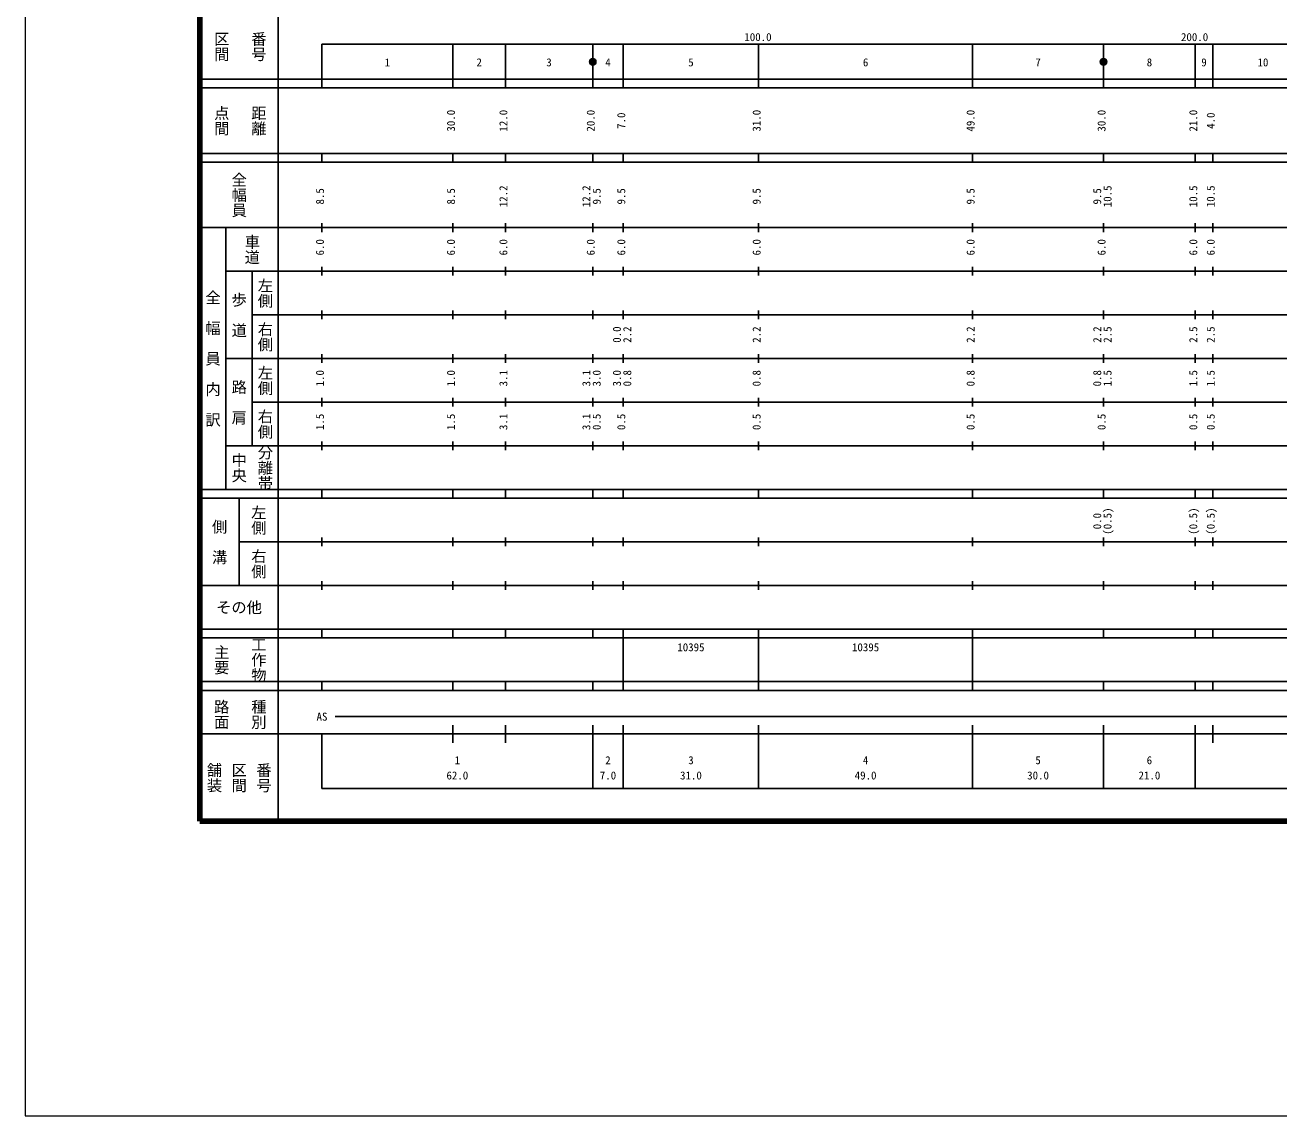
# Model space of a CAD drawing. Units: millimetres on the paper, enlarged 1000 times. Extents: x 0 to 700000, y -47500 to 447500.
# Drawn here: x 0 to 287158, y -47500 to 202409 of the extents above; entities that cross this region are included whole.
import ezdxf
from ezdxf.enums import TextEntityAlignment as Align

# ---------------------------------------------------------------- set-up
doc = ezdxf.new("R2010")
doc.units = ezdxf.units.MM
doc.header["$LTSCALE"] = 1000
doc.header["$PDMODE"] = 32
doc.header["$PDSIZE"] = 500
for name, color, linetype, lineweight in [('M-STR-HTXT', 7, 'Continuous', 25), ('S-TTL', 7, 'Continuous', 13), ('作業レイヤ1', 7, 'Continuous', 13)]:
    doc.layers.add(name, color=color, linetype=linetype, lineweight=lineweight)
doc.styles.add('@ＭＳ ゴシック', font='')
doc.styles.add('ＭＳ ゴシック', font='')
doc.styles.get('@ＭＳ ゴシック').set_extended_font_data('@MS Gothic')
doc.styles.get('ＭＳ ゴシック').set_extended_font_data('MS Gothic')

msp = doc.modelspace()

# ---------------------------------------------------------------- linework, layer by layer
at = {"layer": 'M-STR-HTXT'}
for p, q in [((58000, 370000), (58000, 20000)), ((58000, 370000), (58000, 20000)), ((68000, 198000), (579000, 198000)), ((68000, 198000), (68000, 188000)), ((68000, 198000), (579000, 198000)), ((68000, 198000), (68000, 188000)), ((98000, 188000), (98000, 198000)), ((110000, 188000), (110000, 198000)), ((130000, 188000), (130000, 198000)), ((137000, 188000), (137000, 198000)), ((168000, 188000), (168000, 198000)), ((217000, 188000), (217000, 198000)), ((247000, 188000), (247000, 198000)), ((268000, 188000), (268000, 198000)), ((272000, 188000), (272000, 198000)), ((40000, 190000), (579000, 190000)), ((40000, 190000), (579000, 190000)), ((40000, 188000), (579000, 188000)), ((40000, 188000), (579000, 188000)), ((40000, 173000), (579000, 173000)), ((40000, 173000), (579000, 173000)), ((68000, 171000), (68000, 173000)), ((68000, 171000), (68000, 173000)), ((98000, 171000), (98000, 173000)), ((110000, 171000), (110000, 173000)), ((130000, 171000), (130000, 173000)), ((137000, 171000), (137000, 173000)), ((168000, 171000), (168000, 173000)), ((217000, 171000), (217000, 173000)), ((247000, 171000), (247000, 173000)), ((268000, 171000), (268000, 173000)), ((272000, 171000), (272000, 173000)), ((40000, 171000), (579000, 171000)), ((40000, 171000), (579000, 171000)), ((40000, 156000), (579000, 156000)), ((40000, 156000), (579000, 156000)), ((46000, 96000), (46000, 156000)), ((46000, 96000), (46000, 156000)), ((68000, 155000), (68000, 157000)), ((68000, 155000), (68000, 157000)), ((98000, 155000), (98000, 157000)), ((110000, 155000), (110000, 157000)), ((130000, 155000), (130000, 157000)), ((137000, 155000), (137000, 157000)), ((168000, 155000), (168000, 157000)), ((217000, 155000), (217000, 157000)), ((247000, 155000), (247000, 157000)), ((268000, 155000), (268000, 157000)), ((272000, 155000), (272000, 157000)), ((68000, 145000), (68000, 147000)), ((68000, 145000), (68000, 147000)), ((98000, 145000), (98000, 147000)), ((110000, 145000), (110000, 147000)), ((130000, 145000), (130000, 147000)), ((137000, 145000), (137000, 147000)), ((168000, 145000), (168000, 147000)), ((217000, 145000), (217000, 147000)), ((247000, 145000), (247000, 147000)), ((268000, 145000), (268000, 147000)), ((272000, 145000), (272000, 147000)), ((46000, 146000), (579000, 146000)), ((46000, 146000), (579000, 146000)), ((52000, 146000), (52000, 106000)), ((52000, 146000), (52000, 106000)), ((52000, 136000), (579000, 136000)), ((52000, 136000), (579000, 136000)), ((68000, 135000), (68000, 137000)), ((68000, 135000), (68000, 137000)), ((98000, 135000), (98000, 137000)), ((110000, 135000), (110000, 137000)), ((130000, 135000), (130000, 137000)), ((137000, 135000), (137000, 137000)), ((168000, 135000), (168000, 137000)), ((217000, 135000), (217000, 137000)), ((247000, 135000), (247000, 137000)), ((268000, 135000), (268000, 137000)), ((272000, 135000), (272000, 137000)), ((68000, 125000), (68000, 127000)), ((68000, 125000), (68000, 127000)), ((98000, 125000), (98000, 127000)), ((110000, 125000), (110000, 127000)), ((130000, 125000), (130000, 127000)), ((137000, 125000), (137000, 127000)), ((168000, 125000), (168000, 127000)), ((217000, 125000), (217000, 127000)), ((247000, 125000), (247000, 127000)), ((268000, 125000), (268000, 127000)), ((272000, 125000), (272000, 127000)), ((46000, 126000), (579000, 126000)), ((46000, 126000), (579000, 126000)), ((52000, 116000), (579000, 116000)), ((52000, 116000), (579000, 116000)), ((68000, 115000), (68000, 117000)), ((68000, 115000), (68000, 117000)), ((98000, 115000), (98000, 117000)), ((110000, 115000), (110000, 117000)), ((130000, 115000), (130000, 117000)), ((137000, 115000), (137000, 117000)), ((168000, 115000), (168000, 117000)), ((217000, 115000), (217000, 117000)), ((247000, 115000), (247000, 117000)), ((268000, 115000), (268000, 117000)), ((272000, 115000), (272000, 117000)), ((68000, 105000), (68000, 107000)), ((68000, 105000), (68000, 107000)), ((98000, 105000), (98000, 107000)), ((110000, 105000), (110000, 107000)), ((130000, 105000), (130000, 107000)), ((137000, 105000), (137000, 107000)), ((168000, 105000), (168000, 107000)), ((217000, 105000), (217000, 107000)), ((247000, 105000), (247000, 107000)), ((268000, 105000), (268000, 107000)), ((272000, 105000), (272000, 107000)), ((46000, 106000), (579000, 106000)), ((46000, 106000), (579000, 106000)), ((40000, 96000), (579000, 96000)), ((40000, 96000), (579000, 96000)), ((68000, 94000), (68000, 96000)), ((68000, 94000), (68000, 96000)), ((98000, 94000), (98000, 96000)), ((110000, 94000), (110000, 96000)), ((130000, 94000), (130000, 96000)), ((137000, 94000), (137000, 96000)), ((168000, 94000), (168000, 96000)), ((217000, 94000), (217000, 96000)), ((247000, 94000), (247000, 96000)), ((268000, 94000), (268000, 96000)), ((272000, 94000), (272000, 96000)), ((40000, 94000), (579000, 94000)), ((40000, 94000), (579000, 94000)), ((49000, 94000), (49000, 74000)), ((49000, 94000), (49000, 74000)), ((49000, 84000), (579000, 84000)), ((49000, 84000), (579000, 84000)), ((68000, 83000), (68000, 85000)), ((68000, 83000), (68000, 85000)), ((98000, 83000), (98000, 85000)), ((110000, 83000), (110000, 85000)), ((130000, 83000), (130000, 85000)), ((137000, 83000), (137000, 85000)), ((168000, 83000), (168000, 85000)), ((217000, 83000), (217000, 85000)), ((247000, 83000), (247000, 85000)), ((268000, 83000), (268000, 85000)), ((272000, 83000), (272000, 85000)), ((68000, 73000), (68000, 75000)), ((68000, 73000), (68000, 75000)), ((98000, 73000), (98000, 75000)), ((110000, 73000), (110000, 75000)), ((130000, 73000), (130000, 75000)), ((137000, 73000), (137000, 75000)), ((168000, 73000), (168000, 75000)), ((217000, 73000), (217000, 75000)), ((247000, 73000), (247000, 75000)), ((268000, 73000), (268000, 75000)), ((272000, 73000), (272000, 75000)), ((40000, 74000), (579000, 74000)), ((40000, 74000), (579000, 74000)), ((40000, 64000), (579000, 64000)), ((40000, 64000), (579000, 64000)), ((68000, 62000), (68000, 64000)), ((68000, 62000), (68000, 64000)), ((98000, 62000), (98000, 64000)), ((110000, 62000), (110000, 64000)), ((130000, 62000), (130000, 64000)), ((137000, 62000), (137000, 64000)), ((168000, 62000), (168000, 64000)), ((217000, 62000), (217000, 64000)), ((247000, 62000), (247000, 64000)), ((268000, 62000), (268000, 64000)), ((272000, 62000), (272000, 64000)), ((40000, 62000), (579000, 62000)), ((40000, 62000), (579000, 62000)), ((137000, 52000), (137000, 62000)), ((168000, 52000), (168000, 62000)), ((168000, 52000), (168000, 62000)), ((217000, 52000), (217000, 62000)), ((40000, 52000), (579000, 52000)), ((40000, 52000), (579000, 52000)), ((68000, 50000), (68000, 52000)), ((68000, 50000), (68000, 52000)), ((98000, 50000), (98000, 52000)), ((110000, 50000), (110000, 52000)), ((130000, 50000), (130000, 52000)), ((137000, 50000), (137000, 52000)), ((168000, 50000), (168000, 52000)), ((217000, 50000), (217000, 52000)), ((247000, 50000), (247000, 52000)), ((268000, 50000), (268000, 52000)), ((272000, 50000), (272000, 52000)), ((40000, 50000), (579000, 50000)), ((40000, 50000), (579000, 50000)), ((71000, 44000), (469000, 44000)), ((98000, 38000), (98000, 42000)), ((110000, 38000), (110000, 42000)), ((130000, 27500), (130000, 42000)), ((137000, 27500), (137000, 42000)), ((168000, 27500), (168000, 42000)), ((217000, 27500), (217000, 42000)), ((247000, 27500), (247000, 42000)), ((268000, 27500), (268000, 42000)), ((272000, 38000), (272000, 42000)), ((40000, 40000), (579000, 40000)), ((40000, 40000), (579000, 40000)), ((68000, 40000), (68000, 27500)), ((68000, 40000), (68000, 27500)), ((68000, 27500), (579000, 27500)), ((68000, 27500), (579000, 27500))]:
    msp.add_line(p, q, dxfattribs=at)
for centre, radius in [((130000, 194000), 750), ((130000, 194000), 600), ((130000, 194000), 450), ((130000, 194000), 300), ((130000, 194000), 150), ((130000, 194000), 100), ((247000, 194000), 750), ((247000, 194000), 600), ((247000, 194000), 450), ((247000, 194000), 300), ((247000, 194000), 150), ((247000, 194000), 100)]:
    msp.add_circle(centre, radius, dxfattribs=at)
for p in [(130000, 194000), (247000, 194000)]:
    msp.add_point(p, dxfattribs=at)
at = {"layer": 'S-TTL', "color": 2, "lineweight": 140}
for p, q in [((40000, 380000), (40000, 20000)), ((40000, 380000), (40000, 20000)), ((40000, 20000), (680000, 20000)), ((40000, 20000), (680000, 20000))]:
    msp.add_line(p, q, dxfattribs=at)
at = {"layer": '作業レイヤ1'}
msp.add_lwpolyline([(0, -47500), (700000, -47500), (700000, 447500), (0, 447500)], close=True, dxfattribs=at)

# ---------------------------------------------------------------- texts
at = {"layer": 'M-STR-HTXT', "style": '@ＭＳ ゴシック'}
for s, p in [('区間', (45000, 197500)), ('区間', (45000, 197500)), ('番号', (53500, 197500)), ('番号', (53500, 197500)), ('点間', (45000, 180500)), ('点間', (45000, 180500)), ('距離', (53500, 180500)), ('距離', (53500, 180500)), ('全幅員', (49000, 163500)), ('全幅員', (49000, 163500)), ('車道', (52000, 151000)), ('車道', (52000, 151000)), ('左側', (55000, 141000)), ('左側', (55000, 141000)), ('全\u3000幅\u3000員\u3000内\u3000訳', (43000, 126000)), ('全\u3000幅\u3000員\u3000内\u3000訳', (43000, 126000)), ('歩\u3000道', (49000, 136000)), ('歩\u3000道', (49000, 136000)), ('右側', (55000, 131000)), ('右側', (55000, 131000)), ('左側', (55000, 121000)), ('左側', (55000, 121000)), ('路\u3000肩', (49000, 116000)), ('路\u3000肩', (49000, 116000)), ('右側', (55000, 111000)), ('右側', (55000, 111000)), ('中央', (49000, 101000)), ('中央', (49000, 101000)), ('分離帯', (55000, 101000)), ('分離帯', (55000, 101000)), ('左側', (53500, 89000)), ('左側', (53500, 89000)), ('側\u3000溝', (44500, 84000)), ('側\u3000溝', (44500, 84000)), ('右側', (53500, 79000)), ('右側', (53500, 79000)), ('主要', (45000, 57000)), ('主要', (45000, 57000)), ('工作物', (53500, 57000)), ('工作物', (53500, 57000)), ('路面', (45000, 44500)), ('路面', (45000, 44500)), ('種別', (53500, 44500)), ('種別', (53500, 44500)), ('舗装', (43333, 30000)), ('舗装', (43333, 30000)), ('区間', (49000, 30000)), ('区間', (49000, 30000)), ('番号', (54667, 30000)), ('番号', (54667, 30000))]:
    msp.add_text(s, height=2566, rotation=270, dxfattribs=at).set_placement(p, align=Align.MIDDLE_CENTER)
at = {"layer": 'M-STR-HTXT', "style": 'ＭＳ ゴシック'}
for s, p in [('100.0', (167844, 198195)), ('100.0', (167844, 198195)), ('200.0', (267844, 198195)), ('200.0', (267844, 198195)), ('1', (83000, 192405)), ('2', (104000, 192405)), ('3', (120000, 192405)), ('4', (133500, 192405)), ('5', (152500, 192405)), ('6', (192500, 192405)), ('7', (232000, 192405)), ('8', (257500, 192405)), ('9', (270000, 192405)), ('10', (283500, 192405)), ('AS', (68000, 42500)), ('1', (99000, 32523)), ('2', (133500, 32523)), ('3', (152500, 32523)), ('4', (192500, 32523)), ('5', (232000, 32523)), ('6', (257500, 32523)), ('62.0', (99000, 29033)), ('7.0', (133500, 29033)), ('31.0', (152500, 29033)), ('49.0', (192500, 29033)), ('30.0', (232000, 29033)), ('21.0', (257500, 29033))]:
    msp.add_text(s, height=1833, dxfattribs=at).set_placement(p, align=Align.BOTTOM_CENTER)
for s, p in [('30.0', (99000, 180500)), ('12.0', (111000, 180500)), ('20.0', (131000, 180500)), ('7.0', (138000, 180500)), ('31.0', (169000, 180500)), ('49.0', (218000, 180500)), ('30.0', (248000, 180500)), ('21.0', (269000, 180500)), ('4.0', (273000, 180500)), ('8.5', (69000, 163174)), ('8.5', (99000, 163174)), ('12.2', (111000, 163174)), ('12.2', (130000, 163174)), ('9.5', (132370, 163174)), ('9.5', (138000, 163174)), ('9.5', (169000, 163174)), ('9.5', (218000, 163174)), ('9.5', (247000, 163174)), ('10.5', (249370, 163174)), ('10.5', (269000, 163174)), ('10.5', (273000, 163174)), ('6.0', (69000, 151500)), ('6.0', (99000, 151500)), ('6.0', (111000, 151500)), ('6.0', (131000, 151500)), ('6.0', (138000, 151500)), ('6.0', (169000, 151500)), ('6.0', (218000, 151500)), ('6.0', (248000, 151500)), ('6.0', (269000, 151500)), ('6.0', (273000, 151500)), ('0.0', (137000, 131500)), ('2.2', (139370, 131500)), ('2.2', (169000, 131500)), ('2.2', (218000, 131500)), ('2.2', (247000, 131500)), ('2.5', (249370, 131500)), ('2.5', (269000, 131500)), ('2.5', (273000, 131500)), ('1.0', (69000, 121500)), ('1.0', (99000, 121500)), ('3.1', (111000, 121500)), ('3.1', (130000, 121500)), ('3.0', (132370, 121500)), ('3.0', (137000, 121500)), ('0.8', (139370, 121500)), ('0.8', (169000, 121500)), ('0.8', (218000, 121500)), ('0.8', (247000, 121500)), ('1.5', (249370, 121500)), ('1.5', (269000, 121500)), ('1.5', (273000, 121500)), ('1.5', (69000, 111500)), ('1.5', (99000, 111500)), ('3.1', (111000, 111500)), ('3.1', (130000, 111500)), ('0.5', (132370, 111500)), ('0.5', (138000, 111500)), ('0.5', (169000, 111500)), ('0.5', (218000, 111500)), ('0.5', (248000, 111500)), ('0.5', (269000, 111500)), ('0.5', (273000, 111500)), ('0.0', (247000, 88764)), ('(0.5)', (249370, 88764)), ('(0.5)', (269000, 88764)), ('(0.5)', (273000, 88764))]:
    msp.add_text(s, height=1833, rotation=90, dxfattribs=at).set_placement(p, align=Align.BOTTOM_CENTER)
msp.add_text('その他', height=2566, dxfattribs=at).set_placement((49000, 69000), align=Align.MIDDLE_CENTER)
msp.add_text('その他', height=2566, dxfattribs=at).set_placement((49000, 69000), align=Align.MIDDLE_CENTER)
for p in [(149375, 58405), (189375, 58405)]:
    msp.add_text('10395', height=1833, dxfattribs=at).set_placement(p, align=Align.BOTTOM_LEFT)

doc.saveas('drawing.dxf')
